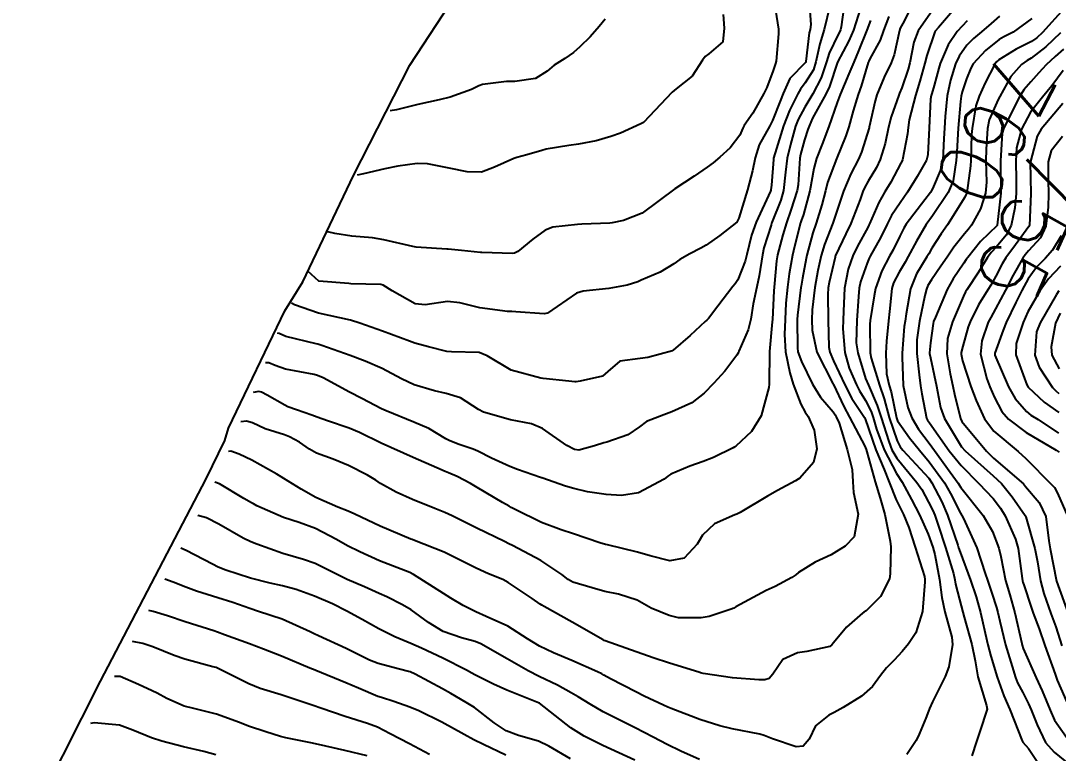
# Model space of a CAD drawing. Header units: metres. Extents: x 318500 to 325275, y 7408834 to 7428799.
# Drawn here: x 321997.1 to 322061.5, y 7417784.1 to 7417829.6 of the extents above; entities that cross this region are included whole.
import ezdxf
from ezdxf.enums import TextEntityAlignment as Align

# ---------------------------------------------------------------- set-up
doc = ezdxf.new("R2010")
doc.units = ezdxf.units.M
doc.header["$MEASUREMENT"] = 0
for name, color, linetype in [('Area', 45, 'Continuous'), ('Cotas', 45, 'Continuous'), ('Curvas de Nivel 1m', 11, 'Continuous'), ('Curvas de Nivel 5m', 15, 'Continuous'), ('Vias Primárias', 230, 'Continuous')]:
    doc.layers.add(name, color=color, linetype=linetype)
doc.styles.add('Style-STANDARD', font='STANDARD.shx')

msp = doc.modelspace()

# ---------------------------------------------------------------- linework, layer by layer
at = {"layer": 'Area'}
msp.add_lwpolyline([(321997.402, 7417779.379), (322002.052, 7417788.598), (322008.605, 7417801.144), (322009.762, 7417803.532), (322009.995, 7417804.3), (322013.489, 7417811.569), (322014.611, 7417813.373), (322017.742, 7417819.95), (322021.242, 7417826.801), (322024.114, 7417831.201), (322025.063, 7417833.19), (322028.756, 7417840.429), (322031.225, 7417846.369), (322033.083, 7417849.694), (322034.879, 7417853.042), (322035.413, 7417853.954), (322037.887, 7417859.572), (322040.56, 7417865.408), (322046.396, 7417876.553)], dxfattribs=at)
at = {"layer": 'Curvas de Nivel 1m', "flags": 128}
for points, elevation in [([(322052.616, 7417830.928), (322051.814, 7417829.372), (322051.662, 7417829.091), (322051.615, 7417828.942), (322051.295, 7417827.437), (322051.104, 7417826.947), (322050.663, 7417826.054), (322050.221, 7417824.955), (322050.109, 7417824.593), (322049.742, 7417822.96), (322049.729, 7417822.915), (322049.259, 7417821.414), (322049.067, 7417820.969), (322048.595, 7417820.068), (322048.133, 7417818.983), (322047.655, 7417817.502), (322047.479, 7417816.993), (322046.96, 7417815.67), (322046.757, 7417815.003), (322046.546, 7417814.066), (322046.36, 7417813.008), (322046.201, 7417811.635), (322046.184, 7417811.011), (322046.201, 7417810.37), (322046.487, 7417809.006), (322047.51, 7417807.013), (322047.523, 7417806.99), (322048.158, 7417805.641), (322048.52, 7417804.975), (322049.463, 7417803.167), (322049.549, 7417802.959), (322049.6, 7417802.817), (322050.101, 7417800.953), (322050.42, 7417799.95), (322050.707, 7417798.947), (322051.046, 7417797.283), (322051.084, 7417796.943), (322051.046, 7417795.252), (322050.993, 7417794.944), (322050.438, 7417793.85), (322049.542, 7417792.958), (322049.412, 7417792.876), (322049.328, 7417792.82), (322048.334, 7417791.955), (322047.526, 7417790.987), (322047.428, 7417790.858), (322047.297, 7417790.76), (322045.86, 7417790.443), (322045.29, 7417790.363), (322044.372, 7417789.94), (322043.749, 7417789.035), (322043.533, 7417788.771), (322043.266, 7417788.683), (322042.9, 7417788.679), (322041.267, 7417788.8), (322039.434, 7417789.088), (322039.271, 7417789.125), (322039.226, 7417789.136), (322037.279, 7417789.738), (322036.394, 7417790.023), (322035.289, 7417790.42), (322033.364, 7417791.104), (322033.299, 7417791.13), (322033.224, 7417791.171), (322031.316, 7417792.269), (322029.565, 7417793.226), (322029.422, 7417793.319), (322029.332, 7417793.386), (322028.831, 7417793.739), (322027.345, 7417794.725), (322027.001, 7417794.91), (322026.125, 7417795.268), (322025.355, 7417795.616), (322024.701, 7417795.948), (322023.37, 7417796.612), (322021.535, 7417797.328), (322021.381, 7417797.38), (322021.305, 7417797.408), (322019.393, 7417798.213), (322017.833, 7417798.954), (322017.406, 7417799.146), (322016.773, 7417799.396), (322015.416, 7417799.996), (322014.505, 7417800.508), (322013.427, 7417801.167), (322013.261, 7417801.275), (322012.98, 7417801.447), (322011.442, 7417802.298), (322010.649, 7417802.679), (322010.136, 7417802.855), (322009.99, 7417802.85)], 766), ([(322045.987, 7417831.018), (322046.123, 7417829.325), (322046.069, 7417829.016), (322046.022, 7417828.802), (322045.813, 7417827.02), (322045.803, 7417826.996), (322045.779, 7417826.96), (322044.819, 7417825.974), (322044.391, 7417825.034), (322044.22, 7417824.56), (322043.733, 7417823.377), (322043.566, 7417823.042), (322042.911, 7417821.853), (322042.666, 7417821.056), (322042.499, 7417820.247), (322042.185, 7417819.062), (322041.652, 7417817.31), (322041.525, 7417817.072), (322040.478, 7417816.246), (322039.628, 7417815.633), (322039.285, 7417815.443), (322038.606, 7417815.11), (322037.991, 7417814.74), (322037.61, 7417814.471), (322036.766, 7417813.969), (322035.595, 7417813.461), (322035.374, 7417813.373), (322034.721, 7417813.163), (322033.588, 7417812.96), (322031.995, 7417812.787), (322031.585, 7417812.651), (322029.774, 7417811.428), (322029.571, 7417811.378), (322027.823, 7417811.507), (322027.573, 7417811.526), (322027.307, 7417811.528), (322025.575, 7417811.76), (322024.348, 7417812.068), (322023.578, 7417812.143), (322022.182, 7417811.937), (322021.577, 7417811.997), (322020.143, 7417812.796), (322019.588, 7417813.162), (322019.433, 7417813.207), (322017.589, 7417813.247), (322017.453, 7417813.256), (322015.59, 7417813.404), (322014.91, 7417814.03)], 772), ([(322043.828, 7417830.885), (322044.105, 7417829.037), (322044.108, 7417828.735), (322043.956, 7417827.038), (322043.92, 7417826.897), (322043.771, 7417826.459), (322043.379, 7417825.423), (322043.21, 7417825.048), (322042.51, 7417823.83), (322041.987, 7417823.066), (322041.901, 7417822.893), (322041.721, 7417822.457), (322041.108, 7417821.68), (322040.471, 7417821.088), (322040.051, 7417820.738), (322039.691, 7417820.469), (322038.881, 7417819.909), (322037.67, 7417819.12), (322035.655, 7417817.628), (322034.501, 7417817.167), (322033.797, 7417817.029), (322033.647, 7417817.011), (322031.911, 7417816.932), (322031.646, 7417816.921), (322030.111, 7417816.755), (322029.64, 7417816.577), (322028.863, 7417816.01), (322027.943, 7417815.255), (322027.74, 7417815.136), (322027.618, 7417815.121), (322025.712, 7417815.185), (322025.619, 7417815.189), (322024.441, 7417815.298), (322023.621, 7417815.388), (322023.536, 7417815.397), (322021.623, 7417815.513), (322021.418, 7417815.547), (322019.629, 7417815.973), (322018.919, 7417816.082), (322017.632, 7417816.201), (322016.587, 7417816.359), (322016.15, 7417816.46)], 773), ([(322055.535, 7417830.884), (322054.043, 7417829.138), (322053.833, 7417828.91), (322053.827, 7417828.892), (322053.809, 7417828.859), (322053.313, 7417827.392), (322053.184, 7417826.919), (322052.882, 7417825.805), (322052.615, 7417824.927), (322052.216, 7417823.414), (322052.148, 7417822.934), (322052.112, 7417822.546), (322051.803, 7417820.938), (322051.775, 7417820.863), (322051.697, 7417820.721), (322051.083, 7417819.542), (322050.711, 7417818.95), (322050.325, 7417818.292), (322049.76, 7417816.959), (322049.723, 7417816.885), (322049.647, 7417816.741), (322049.016, 7417815.583), (322048.727, 7417814.973), (322048.435, 7417814.15), (322048.205, 7417812.981), (322048.133, 7417811.539), (322048.113, 7417810.982), (322048.1, 7417810.444), (322048.216, 7417808.98), (322048.496, 7417808.005), (322048.941, 7417806.969), (322049.138, 7417806.597), (322049.5, 7417806.009), (322049.855, 7417805.318), (322049.977, 7417804.955), (322050.194, 7417804.238), (322050.675, 7417802.948), (322051.438, 7417801.478), (322051.773, 7417800.935), (322052.367, 7417799.873), (322052.857, 7417798.918), (322053.392, 7417797.728), (322053.686, 7417796.905), (322053.812, 7417796.465), (322054.1, 7417794.899), (322054.237, 7417793.795), (322054.428, 7417792.894), (322054.868, 7417791.325), (322054.907, 7417790.886), (322054.671, 7417789.497), (322054.459, 7417788.892), (322053.663, 7417787.312), (322053.47, 7417786.907), (322053.407, 7417786.749), (322053.241, 7417786.319), (322052.831, 7417785.31), (322052.65, 7417784.919), (322052.081, 7417784.052)], 764), ([(322049.193, 7417830.338), (322048.766, 7417828.976), (322048.481, 7417828.298), (322047.78, 7417826.99), (322047.275, 7417825.479), (322047.054, 7417825), (322046.227, 7417823.505), (322046.01, 7417823.016), (322045.932, 7417822.812), (322045.717, 7417822.175), (322045.467, 7417821.259), (322045.425, 7417821.023), (322045.329, 7417819.37), (322045.271, 7417819.024), (322044.886, 7417817.8), (322044.617, 7417817.03), (322044.388, 7417816.283), (322044.054, 7417815.036), (322043.988, 7417814.663), (322043.842, 7417813.037), (322043.826, 7417812.8), (322043.731, 7417811.038), (322043.718, 7417810.888), (322043.55, 7417809.04), (322043.532, 7417807.04), (322043.528, 7417807.021), (322043.508, 7417806.81), (322043.029, 7417805.047), (322042.438, 7417804.093), (322041.461, 7417803.165), (322041.404, 7417803.127), (322041.303, 7417803.072), (322040.072, 7417802.469), (322039.447, 7417802.234), (322038.61, 7417801.941), (322037.435, 7417801.434), (322037.248, 7417801.308), (322037.014, 7417801.126), (322035.421, 7417800.281), (322034.376, 7417800.122), (322033.42, 7417800.181), (322032.266, 7417800.348), (322031.423, 7417800.545), (322030.904, 7417800.687), (322029.43, 7417801.202), (322029.409, 7417801.209), (322029.339, 7417801.231), (322027.915, 7417801.73), (322027.44, 7417801.917), (322026.297, 7417802.422), (322025.454, 7417802.867), (322025.163, 7417802.992), (322024.244, 7417803.298), (322023.673, 7417803.517), (322023.465, 7417803.638), (322022.417, 7417804.269), (322021.48, 7417804.666), (322019.765, 7417805.357), (322019.491, 7417805.491), (322018.256, 7417806.137), (322017.501, 7417806.523), (322015.862, 7417807.406), (322015.512, 7417807.562), (322015.314, 7417807.612), (322013.518, 7417807.944), (322012.884, 7417808.169), (322012.49, 7417808.341), (322012.28, 7417808.34)], 769), ([(322047.286, 7417830.459), (322046.94, 7417829.003), (322046.673, 7417828.131), (322046.433, 7417827.01), (322046.273, 7417826.512), (322045.76, 7417825.693), (322045.47, 7417825.307), (322045.308, 7417825.024), (322044.791, 7417823.978), (322044.42, 7417823.033), (322044.255, 7417822.502), (322043.807, 7417821.039), (322043.793, 7417820.945), (322043.675, 7417819.365), (322043.645, 7417819.065), (322043.642, 7417819.04), (322043.621, 7417818.992), (322042.715, 7417817.054), (322042.432, 7417816.264), (322042.15, 7417815.062), (322042.042, 7417814.635), (322041.596, 7417813.496), (322041.427, 7417813.238), (322041.285, 7417813.075), (322040.347, 7417811.857), (322039.764, 7417811.097), (322039.671, 7417810.996), (322039.567, 7417810.895), (322038.631, 7417810.032), (322037.585, 7417809.12), (322037.56, 7417809.099), (322037.54, 7417809.09), (322036.003, 7417808.673), (322035.532, 7417808.614), (322034.26, 7417808.438), (322033.519, 7417807.796), (322033.183, 7417807.515), (322031.814, 7417807.197), (322031.551, 7417807.158), (322031.51, 7417807.158), (322031.474, 7417807.165), (322031.108, 7417807.206), (322029.512, 7417807.361), (322029.363, 7417807.381), (322027.519, 7417807.883), (322026.04, 7417808.767), (322025.536, 7417808.981), (322023.816, 7417809.025), (322023.536, 7417809.05), (322022.394, 7417809.327), (322021.543, 7417809.563), (322021.212, 7417809.677), (322019.554, 7417810.304), (322018.132, 7417810.811), (322017.564, 7417810.982), (322015.57, 7417811.42), (322014.077, 7417811.937), (322013.89, 7417812.05)], 771), ([(322050.949, 7417829.819), (322050.628, 7417828.952), (322050.408, 7417828.347), (322049.783, 7417827.19), (322049.705, 7417827.037), (322049.679, 7417826.962), (322049.234, 7417825.492), (322049.057, 7417824.97), (322048.734, 7417823.969), (322048.48, 7417822.979), (322048.294, 7417822.409), (322047.7, 7417820.99), (322047.16, 7417819.515), (322047.021, 7417819), (322046.793, 7417818.135), (322046.442, 7417817.008), (322046.25, 7417816.402), (322045.869, 7417815.016), (322045.825, 7417814.809), (322045.599, 7417813.59), (322045.51, 7417813.102), (322045.499, 7417813.021), (322045.293, 7417811.303), (322045.276, 7417811.023), (322045.291, 7417809.275), (322045.32, 7417809.022), (322045.531, 7417808.418), (322046.223, 7417807.009), (322046.713, 7417806.213), (322047.493, 7417805.308), (322047.619, 7417805.116), (322047.689, 7417804.987), (322047.867, 7417804.602), (322048.376, 7417802.976), (322048.68, 7417801.733), (322048.728, 7417800.971), (322048.762, 7417800.309), (322049.054, 7417798.965), (322048.803, 7417797.555), (322048.244, 7417796.977), (322047.719, 7417796.641), (322047.372, 7417796.444), (322046.379, 7417795.99), (322045.355, 7417795.341), (322045.18, 7417795.194), (322044.942, 7417795.024), (322043.896, 7417794.483), (322043.342, 7417794.226), (322041.474, 7417793.211), (322041.331, 7417793.134), (322041.182, 7417793.072), (322039.812, 7417792.603), (322039.321, 7417792.527), (322037.897, 7417792.538), (322037.323, 7417792.673), (322036.205, 7417793.137), (322035.64, 7417793.452), (322035.335, 7417793.633), (322034.181, 7417794.004), (322033.34, 7417794.171), (322032.541, 7417794.387), (322031.346, 7417794.752), (322031.054, 7417794.911), (322030.676, 7417795.21), (322029.363, 7417796.08), (322027.612, 7417797.012), (322027.378, 7417797.123), (322027.11, 7417797.254), (322025.392, 7417798.083), (322023.856, 7417798.85), (322023.406, 7417799.057), (322022.787, 7417799.316), (322021.415, 7417799.876), (322020.388, 7417800.314), (322019.425, 7417800.858), (322019.121, 7417801.059), (322018.617, 7417801.372), (322017.439, 7417801.98), (322016.48, 7417802.364), (322015.45, 7417802.744), (322015.021, 7417802.984), (322014.387, 7417803.426), (322013.785, 7417803.756), (322013.466, 7417803.87), (322012.261, 7417804.247), (322011.477, 7417804.618), (322011.104, 7417804.725), (322010.76, 7417804.68)], 767), ([(322049.816, 7417829.568), (322049.598, 7417828.963), (322049.079, 7417827.682), (322048.777, 7417826.975), (322048.484, 7417826.264), (322047.94, 7417824.987), (322047.745, 7417824.477), (322047.232, 7417822.997), (322046.817, 7417821.899), (322046.462, 7417821.009), (322046.302, 7417820.4), (322046.063, 7417819.014), (322045.655, 7417817.53), (322045.522, 7417817.151), (322045.484, 7417817.022), (322045.102, 7417815.552), (322044.976, 7417815.026), (322044.763, 7417813.867), (322044.662, 7417813.029), (322044.568, 7417812.043), (322044.516, 7417811.031), (322044.488, 7417810.099), (322044.554, 7417809.03), (322044.823, 7417807.724), (322045.019, 7417807.025), (322045.498, 7417805.785), (322045.769, 7417805.292), (322045.944, 7417805.013), (322046.315, 7417804.17), (322046.485, 7417803.005), (322046.283, 7417802.172), (322045.432, 7417801.186), (322045.332, 7417801.12), (322045.159, 7417801.023), (322044.039, 7417800.419), (322043.42, 7417800.068), (322041.727, 7417799.065), (322041.524, 7417798.953), (322041.408, 7417798.908), (322040.136, 7417798.352), (322039.388, 7417797.648), (322039.181, 7417797.304), (322039.07, 7417797.103), (322038.25, 7417796.228), (322037.364, 7417796.064), (322036.142, 7417796.365), (322035.372, 7417796.607), (322033.507, 7417797.049), (322033.378, 7417797.078), (322033.026, 7417797.184), (322031.388, 7417797.746), (322030.626, 7417797.977), (322029.398, 7417798.438), (322027.779, 7417799.254), (322027.531, 7417799.378), (322027.412, 7417799.445), (322026.988, 7417799.691), (322025.423, 7417800.606), (322025.006, 7417800.866), (322024.184, 7417801.299), (322023.639, 7417801.513), (322023.434, 7417801.6), (322022.92, 7417801.835), (322021.447, 7417802.476), (322019.46, 7417803.36), (322018.113, 7417804.024), (322017.474, 7417804.291), (322016.136, 7417804.748), (322015.484, 7417804.981), (322015.163, 7417805.093), (322014.209, 7417805.429), (322013.675, 7417805.62), (322013.493, 7417805.712), (322012.387, 7417806.345), (322012.035, 7417806.526), (322011.871, 7417806.564), (322011.52, 7417806.51)], 768), ([(322040.675, 7417829.944), (322040.743, 7417829.086), (322040.649, 7417828.235), (322039.786, 7417827.491), (322039.553, 7417827.333), (322039.404, 7417827.104), (322038.753, 7417826.122), (322037.753, 7417825.321), (322037.639, 7417825.235), (322037.524, 7417825.123), (322035.731, 7417823.251), (322035.579, 7417823.152), (322034.303, 7417822.589), (322033.718, 7417822.372), (322032.791, 7417822.112), (322031.71, 7417821.899), (322031.107, 7417821.811), (322029.705, 7417821.586), (322029.424, 7417821.515), (322028.5, 7417821.248), (322027.881, 7417821.074), (322027.696, 7417821.014), (322026.493, 7417820.467), (322025.683, 7417820.163), (322024.793, 7417820.183), (322023.687, 7417820.413), (322022.346, 7417820.674), (322021.691, 7417820.709), (322020.504, 7417820.536), (322019.685, 7417820.372), (322018.36, 7417820.059), (322017.97, 7417819.97)], 774), ([(322055.817, 7417829.557), (322055.186, 7417828.889), (322054.627, 7417828.068), (322054.149, 7417826.904), (322054.064, 7417826.618), (322053.759, 7417825.541), (322053.616, 7417825.048), (322053.578, 7417824.913), (322053.534, 7417824.7), (322053.46, 7417822.914), (322053.38, 7417821.24), (322053.284, 7417820.916), (322052.705, 7417819.905), (322052.119, 7417818.933), (322051.663, 7417818.268), (322051.121, 7417817.479), (322050.854, 7417816.948), (322050.458, 7417816.131), (322049.797, 7417814.958), (322049.739, 7417814.838), (322049.613, 7417814.518), (322049.205, 7417813.357), (322049.122, 7417812.967), (322049.076, 7417812.459), (322048.965, 7417810.969), (322048.935, 7417809.584), (322049.023, 7417808.968), (322049.516, 7417807.376), (322049.691, 7417806.958), (322050.239, 7417805.694), (322050.488, 7417804.95), (322050.952, 7417803.461), (322051.15, 7417802.943), (322051.452, 7417802.427), (322052.692, 7417800.921), (322052.995, 7417800.486), (322053.418, 7417799.704), (322053.685, 7417799.178), (322053.802, 7417798.904), (322054.024, 7417798.278), (322054.474, 7417796.894), (322054.966, 7417795.275), (322055.046, 7417794.885), (322055.092, 7417794.628), (322055.338, 7417793.659), (322055.555, 7417792.878), (322055.639, 7417792.563), (322056.101, 7417790.872), (322056.301, 7417789.854), (322056.476, 7417788.868), (322057.013, 7417787.101), (322057.052, 7417786.862), (322056.603, 7417785.492), (322056.387, 7417784.868), (322056.109, 7417783.969)], 763), ([(322057.82, 7417829.831), (322057.299, 7417829.381), (322056.695, 7417828.871), (322056.217, 7417828.462), (322055.797, 7417828.033), (322055.311, 7417827.363), (322055.097, 7417826.89), (322054.784, 7417825.876), (322054.575, 7417824.898), (322054.457, 7417823.619), (322054.41, 7417822.9), (322054.374, 7417822.247), (322054.31, 7417820.901), (322054.211, 7417820.384), (322053.673, 7417819.14), (322053.591, 7417818.991), (322053.539, 7417818.912), (322053.193, 7417818.445), (322052.037, 7417816.934), (322051.887, 7417816.695), (322051.639, 7417816.202), (322051.219, 7417815.351), (322050.996, 7417814.946), (322050.519, 7417814.038), (322050.135, 7417812.955), (322050.039, 7417812.502), (322049.79, 7417810.958), (322049.778, 7417810.747), (322049.805, 7417808.957), (322049.854, 7417808.638), (322050.369, 7417806.951), (322050.656, 7417806.103), (322050.986, 7417804.945), (322051.468, 7417803.496), (322051.659, 7417803.133), (322051.827, 7417802.934), (322053.434, 7417801.194), (322053.633, 7417800.907), (322054.235, 7417799.715), (322054.587, 7417798.892), (322055.233, 7417797.032), (322055.282, 7417796.881), (322055.376, 7417796.604), (322056.028, 7417794.873), (322056.37, 7417793.839), (322056.635, 7417792.867), (322057.042, 7417791.124), (322057.105, 7417790.862), (322057.289, 7417790.16), (322057.669, 7417788.854), (322058.099, 7417787.688), (322058.46, 7417786.842), (322059.221, 7417784.905), (322059.264, 7417784.829), (322059.611, 7417784.427), (322060.703, 7417782.807)], 762), ([(322059.819, 7417829.702), (322058.664, 7417828.847), (322058.099, 7417828.563), (322057.803, 7417828.388), (322056.957, 7417827.704), (322056.192, 7417826.876), (322056.036, 7417826.618), (322055.766, 7417825.952), (322055.496, 7417825.142), (322055.437, 7417824.885), (322055.401, 7417824.539), (322055.259, 7417822.887), (322055.173, 7417821.423), (322055.138, 7417820.888), (322054.937, 7417819.635), (322054.626, 7417818.896), (322053.656, 7417817.461), (322053.279, 7417816.916), (322052.669, 7417815.89), (322052.157, 7417814.932), (322051.964, 7417814.585), (322051.605, 7417813.964), (322051.246, 7417813.293), (322051.137, 7417812.945), (322050.998, 7417811.523), (322050.934, 7417810.946), (322050.81, 7417809.688), (322050.777, 7417808.948), (322050.808, 7417807.659), (322050.979, 7417806.945), (322051.099, 7417806.538), (322051.422, 7417804.941), (322051.487, 7417804.75), (322052.232, 7417803.689), (322052.854, 7417802.919), (322053.449, 7417802.202), (322054.406, 7417800.895), (322054.78, 7417800.246), (322055.411, 7417799.01), (322055.484, 7417798.879), (322055.593, 7417798.693), (322056.42, 7417796.87), (322056.94, 7417795.28), (322057.07, 7417794.863), (322057.342, 7417794.056), (322057.638, 7417793.161), (322057.727, 7417792.854), (322057.847, 7417792.328), (322058.203, 7417790.846), (322058.602, 7417789.518), (322058.812, 7417788.837), (322058.942, 7417788.51), (322059.261, 7417787.892), (322059.625, 7417787.195), (322059.791, 7417786.822), (322060.152, 7417785.901), (322060.676, 7417784.808), (322061.211, 7417784.193), (322062.979, 7417782.782)], 761), ([(322061.596, 7417828.803), (322060.688, 7417827.925), (322059.786, 7417827.236), (322059.536, 7417827.082), (322059.183, 7417826.839), (322058.524, 7417826.094), (322057.844, 7417824.859), (322057.748, 7417824.662), (322057.184, 7417823.418), (322057.067, 7417822.867), (322056.984, 7417821.595), (322056.975, 7417820.867), (322057.005, 7417819.542), (322056.942, 7417818.867), (322056.649, 7417817.881), (322056.093, 7417816.876), (322055.891, 7417816.633), (322055.642, 7417816.341), (322054.997, 7417815.521), (322054.565, 7417814.896), (322054.187, 7417814.326), (322053.599, 7417813.482), (322053.375, 7417813.132), (322053.282, 7417812.915), (322053.194, 7417812.523), (322052.868, 7417810.921), (322052.701, 7417809.775), (322052.699, 7417808.923), (322052.839, 7417807.602), (322052.919, 7417806.919), (322053.003, 7417806.416), (322053.3, 7417804.913), (322053.36, 7417804.784), (322053.486, 7417804.612), (322054.701, 7417802.891), (322055.446, 7417801.971), (322056.534, 7417800.869), (322057.421, 7417799.929), (322057.89, 7417799.328), (322058.177, 7417798.848), (322058.811, 7417797.416), (322058.978, 7417796.836), (322059.222, 7417794.962), (322059.246, 7417794.832), (322059.268, 7417794.75), (322059.347, 7417794.51), (322059.76, 7417793.249), (322059.914, 7417792.821), (322060.275, 7417791.857), (322060.631, 7417790.81), (322061.274, 7417789.04), (322061.36, 7417788.799), (322061.404, 7417788.663), (322062.235, 7417786.79)], 759), ([(322061.795, 7417827.8), (322061.268, 7417827.327), (322060.719, 7417826.816), (322060.27, 7417826.325), (322059.764, 7417825.774), (322059.321, 7417825.272), (322059.058, 7417824.84), (322058.374, 7417823.488), (322058.06, 7417822.855), (322057.992, 7417822.59), (322057.883, 7417820.857), (322057.889, 7417820.666), (322057.899, 7417818.857), (322057.673, 7417816.882), (322057.667, 7417816.86), (322056.64, 7417815.865), (322055.847, 7417814.878), (322055.755, 7417814.742), (322055.615, 7417814.526), (322054.945, 7417813.545), (322054.571, 7417812.895), (322053.842, 7417811.175), (322053.735, 7417810.908), (322053.701, 7417810.775), (322053.55, 7417809.575), (322053.485, 7417808.966), (322053.485, 7417808.911), (322053.536, 7417808.655), (322053.919, 7417806.904), (322054.166, 7417805.569), (322054.406, 7417804.896), (322055.464, 7417803.143), (322055.693, 7417802.878), (322057.437, 7417801.344), (322057.947, 7417800.852), (322058.615, 7417800.035), (322059.41, 7417798.873), (322059.428, 7417798.847), (322059.436, 7417798.83), (322059.446, 7417798.793), (322060.019, 7417796.82), (322060.183, 7417796.003), (322060.354, 7417794.815), (322060.561, 7417794.031), (322061.012, 7417792.805), (322061.318, 7417791.98), (322061.696, 7417790.796)], 758), ([(322061.775, 7417826.477), (322061.061, 7417825.51), (322060.48, 7417824.819), (322059.741, 7417823.885), (322059.192, 7417822.838), (322058.883, 7417821.672), (322058.826, 7417820.843), (322058.857, 7417819.668), (322058.857, 7417818.842), (322058.78, 7417817.962), (322058.549, 7417816.847), (322058.237, 7417816.255), (322057.63, 7417815.532), (322057.306, 7417815.182), (322057.068, 7417814.866), (322056.511, 7417813.967), (322055.798, 7417812.878), (322055.72, 7417812.747), (322055.586, 7417812.481), (322054.904, 7417810.89), (322054.599, 7417809.85), (322054.546, 7417808.895), (322054.753, 7417807.66), (322054.923, 7417806.889), (322055.025, 7417806.407), (322055.4, 7417804.881), (322055.487, 7417804.705), (322057.022, 7417802.864), (322057.454, 7417802.438), (322059.301, 7417800.832), (322059.362, 7417800.764), (322059.429, 7417800.682), (322060.282, 7417799.68), (322060.687, 7417798.811), (322060.884, 7417797.311), (322060.96, 7417796.806), (322061.35, 7417794.8), (322062.078, 7417792.793)], 757), ([(322061.746, 7417824.425), (322060.408, 7417822.82), (322060.161, 7417822.386), (322059.734, 7417820.829), (322059.733, 7417820.797), (322059.764, 7417818.829), (322059.672, 7417816.852), (322059.671, 7417816.83), (322059.649, 7417816.791), (322058.816, 7417815.659), (322058.215, 7417814.851), (322057.986, 7417814.483), (322057.603, 7417813.724), (322057.292, 7417813.166), (322057.099, 7417812.865), (322056.521, 7417811.93), (322055.993, 7417810.876), (322055.877, 7417810.565), (322055.548, 7417809.383), (322055.44, 7417808.983), (322055.44, 7417808.881), (322055.534, 7417808.464), (322056.05, 7417806.875), (322056.374, 7417805.999), (322056.889, 7417804.866), (322057.479, 7417804.096), (322058.971, 7417802.837), (322059.454, 7417802.42), (322061.053, 7417800.806), (322061.227, 7417800.602), (322061.425, 7417800.27), (322062.052, 7417798.794)], 756), ([(322061.641, 7417816.209), (322061.118, 7417815.318), (322060.651, 7417814.815), (322060.137, 7417814.298), (322059.601, 7417813.542), (322059.343, 7417813.085), (322059.214, 7417812.836), (322058.826, 7417812.085), (322058.234, 7417810.85), (322058.047, 7417810.369), (322057.541, 7417808.931), (322057.524, 7417808.876), (322057.522, 7417808.86), (322057.539, 7417808.811), (322058.389, 7417806.847), (322058.797, 7417806.135), (322059.495, 7417805.323), (322059.767, 7417805.1), (322060.224, 7417804.819), (322061.478, 7417803.987)], 754), ([(322061.613, 7417814.328), (322060.867, 7417813.545), (322060.336, 7417812.819), (322059.577, 7417811.503), (322059.279, 7417810.834), (322058.859, 7417809.532), (322058.84, 7417808.84), (322059.512, 7417806.969), (322059.602, 7417806.829), (322060.595, 7417805.907), (322061.495, 7417805.263)], 753), ([(322061.496, 7417812.801), (322061.356, 7417812.572), (322060.335, 7417810.819), (322060.124, 7417810.259), (322060.018, 7417808.823), (322060.28, 7417808.067), (322061.117, 7417806.806), (322061.31, 7417806.605), (322061.506, 7417806.442)], 752), ([(322061.576, 7417811.429), (322061.297, 7417810.804), (322061.026, 7417809.329), (322061.077, 7417808.807), (322061.527, 7417807.961)], 751), ([(322039.2, 7417783.742), (322038.061, 7417784.253), (322037.213, 7417784.67), (322036.335, 7417785.133), (322035.229, 7417785.718), (322034.147, 7417786.25), (322033.243, 7417786.703), (322032.423, 7417787.182), (322031.687, 7417787.626), (322031.257, 7417787.871), (322030.396, 7417788.348), (322029.267, 7417788.886), (322028.573, 7417789.237), (322027.281, 7417789.993), (322025.647, 7417790.923), (322025.297, 7417791.069), (322024.441, 7417791.293), (322023.306, 7417791.678), (322022.389, 7417792.244), (322021.325, 7417793.018), (322020.794, 7417793.338), (322019.808, 7417793.826), (322019.337, 7417794.04), (322018.42, 7417794.453), (322017.345, 7417794.917), (322016.354, 7417795.4), (322015.357, 7417795.903), (322014.639, 7417796.143), (322013.366, 7417796.513), (322011.738, 7417797.101), (322011.377, 7417797.244), (322010.898, 7417797.475), (322009.393, 7417798.34), (322008.62, 7417798.724), (322008.08, 7417798.88)], 764), ([(322035.198, 7417783.709), (322034.199, 7417784.166), (322033.212, 7417784.621), (322032.06, 7417785.187), (322031.228, 7417785.709), (322029.276, 7417787.23), (322029.219, 7417787.262), (322027.258, 7417788.036), (322026.424, 7417788.425), (322025.267, 7417788.991), (322025.083, 7417789.097), (322024.748, 7417789.288), (322023.281, 7417790.028), (322021.966, 7417790.647), (322021.294, 7417790.934), (322020.3, 7417791.345), (322019.307, 7417791.838), (322018.273, 7417792.419), (322017.323, 7417792.95), (322016.441, 7417793.399), (322015.335, 7417793.882), (322014.195, 7417794.284), (322013.341, 7417794.505), (322012.567, 7417794.676), (322011.345, 7417795), (322009.821, 7417795.485), (322009.353, 7417795.674), (322008.998, 7417795.853), (322007.368, 7417796.714), (322007.04, 7417796.86)], 763), ([(322031.199, 7417783.792), (322029.866, 7417784.565), (322029.215, 7417784.878), (322027.985, 7417785.242), (322027.224, 7417785.518), (322026.468, 7417786.024), (322025.245, 7417786.966), (322024.741, 7417787.288), (322023.786, 7417787.833), (322023.258, 7417788.137), (322021.564, 7417789.03), (322021.268, 7417789.172), (322021.149, 7417789.212), (322020.592, 7417789.34), (322019.275, 7417789.691), (322018.734, 7417789.912), (322017.288, 7417790.619), (322015.574, 7417791.407), (322015.302, 7417791.533), (322015.064, 7417791.653), (322013.315, 7417792.444), (322011.852, 7417792.932), (322011.324, 7417793.101), (322010.263, 7417793.481), (322009.333, 7417793.777), (322008.015, 7417794.188), (322007.339, 7417794.441), (322006.551, 7417794.74), (322006.04, 7417794.92)], 762), ([(322027.201, 7417784.011), (322025.802, 7417784.681), (322025.215, 7417784.964), (322024.603, 7417785.289), (322023.231, 7417786.055), (322021.795, 7417786.771), (322021.245, 7417786.998), (322020.25, 7417787.345), (322019.478, 7417787.582), (322019.253, 7417787.657), (322018.046, 7417788.166), (322017.261, 7417788.507), (322015.409, 7417789.268), (322015.269, 7417789.319), (322015.202, 7417789.344), (322015.032, 7417789.414), (322013.281, 7417790.147), (322012.166, 7417790.578), (322011.292, 7417790.909), (322009.747, 7417791.486), (322009.302, 7417791.641), (322009.079, 7417791.717), (322007.312, 7417792.289), (322006.197, 7417792.656), (322005.321, 7417792.932), (322005.04, 7417792.99)], 761), ([(322018.603, 7417783.965), (322017.204, 7417784.306), (322016.028, 7417784.582), (322015.21, 7417784.75), (322013.557, 7417785.093), (322013.216, 7417785.173), (322012.308, 7417785.454), (322011.225, 7417785.822), (322010.671, 7417786.033), (322009.236, 7417786.559), (322007.844, 7417786.908), (322007.243, 7417787.061), (322006.156, 7417787.536), (322005.558, 7417787.851), (322005.255, 7417788), (322004.41, 7417788.406), (322003.263, 7417788.896), (322002.92, 7417788.9)], 759), ([(322009.198, 7417784.046), (322008.455, 7417784.247), (322007.205, 7417784.533), (322005.865, 7417784.885), (322005.213, 7417785.087), (322004.064, 7417785.562), (322003.225, 7417785.876), (322001.662, 7417786.029), (322001.42, 7417785.98)], 758)]:
    msp.add_lwpolyline(points, dxfattribs=dict(at, elevation=elevation))
at = {"layer": 'Curvas de Nivel 5m', "flags": 128}
for points, elevation in [([(322048.246, 7417830.984), (322048.002, 7417829.177), (322047.948, 7417828.988), (322047.908, 7417828.889), (322047.806, 7417828.703), (322047.247, 7417827.539), (322047.084, 7417827), (322046.757, 7417826.014), (322046.231, 7417825.013), (322045.742, 7417824.187), (322045.324, 7417823.434), (322045.167, 7417823.026), (322044.854, 7417821.887), (322044.657, 7417821.03), (322044.555, 7417820.163), (322044.429, 7417819.032), (322044.265, 7417818.433), (322043.7, 7417817.039), (322043.684, 7417817.005), (322043.647, 7417816.869), (322043.21, 7417815.463), (322043.12, 7417815.047), (322042.921, 7417813.73), (322042.761, 7417813.052), (322042.53, 7417812.007), (322042.398, 7417811.058), (322042.236, 7417810.384), (322041.657, 7417809.068), (322041.624, 7417808.984), (322041.536, 7417808.818), (322040.772, 7417807.83), (322040.105, 7417807.091), (322039.504, 7417806.453), (322038.74, 7417805.865), (322037.492, 7417805.295), (322037.007, 7417805.127), (322035.927, 7417804.699), (322035.478, 7417804.381), (322034.764, 7417803.867), (322033.464, 7417803.426), (322033.269, 7417803.376), (322032.689, 7417803.188), (322031.724, 7417802.929), (322031.456, 7417802.96), (322030.979, 7417803.207), (322029.476, 7417804.274), (322028.796, 7417804.556), (322027.483, 7417804.806), (322025.804, 7417805.277), (322025.492, 7417805.443), (322024.374, 7417806.172), (322023.501, 7417806.447), (322022.78, 7417806.598), (322021.506, 7417806.978), (322020.72, 7417807.348), (322019.519, 7417807.984), (322018.464, 7417808.438), (322017.531, 7417808.789), (322015.786, 7417809.416), (322015.541, 7417809.497), (322015.438, 7417809.524), (322013.548, 7417809.976), (322013.127, 7417810.169), (322013.04, 7417810.18)], 770), ([(322053.825, 7417830.427), (322052.785, 7417828.925), (322052.501, 7417828.228), (322052.256, 7417826.933), (322052.161, 7417826.547), (322051.757, 7417825.386), (322051.626, 7417825.067), (322051.573, 7417824.942), (322051.096, 7417823.587), (322050.937, 7417822.948), (322050.73, 7417821.935), (322050.426, 7417820.953), (322050.191, 7417820.457), (322049.68, 7417819.602), (322049.442, 7417819.195), (322049.346, 7417818.965), (322049.169, 7417818.472), (322048.591, 7417816.976), (322048.291, 7417816.33), (322047.645, 7417814.99), (322047.636, 7417814.974), (322047.619, 7417814.894), (322047.258, 7417813.332), (322047.195, 7417812.996), (322047.163, 7417812.573), (322047.189, 7417810.996), (322047.224, 7417809.316), (322047.289, 7417808.994), (322047.532, 7417808.457), (322048.224, 7417806.979), (322048.664, 7417806.135), (322049.446, 7417804.961), (322049.489, 7417804.865), (322050.159, 7417802.953), (322050.668, 7417801.721), (322050.977, 7417800.945), (322051.419, 7417799.854), (322051.713, 7417799.236), (322051.861, 7417798.933), (322052.186, 7417798.14), (322052.579, 7417796.922), (322053.168, 7417795.098), (322053.198, 7417794.912), (322053.196, 7417794.76), (322053.051, 7417792.914), (322052.625, 7417791.606), (322052.175, 7417790.927), (322051.781, 7417790.445), (322051.285, 7417789.912), (322050.801, 7417789.421), (322050.446, 7417788.948), (322049.944, 7417788.272), (322049.257, 7417787.678), (322048.128, 7417786.977), (322047.565, 7417786.666), (322047.243, 7417786.503), (322046.405, 7417785.83), (322046.005, 7417785.002), (322045.649, 7417784.57), (322045.213, 7417784.539), (322043.729, 7417785.032), (322043.223, 7417785.243), (322042.945, 7417785.323), (322041.229, 7417785.652), (322040.471, 7417785.838), (322039.237, 7417786.23), (322037.453, 7417786.911), (322037.248, 7417786.996), (322036.968, 7417787.124), (322035.787, 7417787.673), (322035.258, 7417787.932), (322033.679, 7417788.753), (322033.268, 7417788.985), (322033.147, 7417789.05), (322032.872, 7417789.176), (322031.28, 7417789.882), (322030.151, 7417790.354), (322029.293, 7417790.771), (322028.543, 7417791.238), (322027.311, 7417792.012), (322025.975, 7417792.616), (322025.324, 7417792.897), (322024.551, 7417793.292), (322023.787, 7417793.756), (322023.337, 7417794.042), (322021.47, 7417795.208), (322021.35, 7417795.283), (322021.32, 7417795.301), (322021.236, 7417795.332), (322019.361, 7417796.074), (322018.134, 7417796.613), (322017.374, 7417797.004), (322016.694, 7417797.397), (322015.39, 7417798.074), (322014.376, 7417798.444), (322013.4, 7417798.748), (322011.753, 7417799.465), (322011.533, 7417799.59), (322011.412, 7417799.664), (322010.951, 7417799.938), (322009.424, 7417800.847), (322009.15, 7417800.95)], 765), ([(322061.825, 7417830.307), (322060.485, 7417828.82), (322060.143, 7417828.487), (322059.801, 7417828.257), (322058.852, 7417827.786), (322057.784, 7417827.122), (322057.637, 7417827.007), (322057.525, 7417826.863), (322056.938, 7417825.693), (322056.557, 7417824.872), (322056.351, 7417824.267), (322056.123, 7417822.876), (322056.094, 7417822.507), (322056.033, 7417820.877), (322056.015, 7417820.557), (322055.786, 7417818.879), (322055.758, 7417818.79), (322055.667, 7417818.616), (322054.588, 7417816.896), (322054.205, 7417816.338), (322053.628, 7417815.447), (322053.431, 7417815.105), (322053.321, 7417814.914), (322052.678, 7417813.85), (322052.295, 7417812.929), (322052.031, 7417811.389), (322051.961, 7417810.934), (322051.913, 7417810.587), (322051.79, 7417808.936), (322051.781, 7417808.691), (322051.843, 7417806.935), (322052.139, 7417805.573), (322052.385, 7417804.927), (322052.798, 7417804.238), (322053.467, 7417803.355), (322053.798, 7417802.905), (322054.763, 7417801.568), (322055.255, 7417800.883), (322055.322, 7417800.774), (322055.427, 7417800.603), (322056.814, 7417798.866), (322057.395, 7417797.875), (322057.778, 7417796.854), (322057.896, 7417796.328), (322058.196, 7417794.847), (322058.452, 7417793.954), (322058.773, 7417792.838), (322059.196, 7417790.937), (322059.22, 7417790.831), (322059.297, 7417790.62), (322060.096, 7417788.818), (322060.462, 7417788.012), (322060.959, 7417786.804), (322061.241, 7417786.179), (322062.22, 7417784.79)], 760), ([(322033.358, 7417829.641), (322032.98, 7417829.188), (322032.437, 7417828.557), (322031.791, 7417827.928), (322031.4, 7417827.592), (322030.86, 7417827.214), (322030.2, 7417826.797), (322029.768, 7417826.429), (322029.028, 7417825.974), (322027.758, 7417825.778), (322027.246, 7417825.777), (322025.755, 7417825.6), (322025.526, 7417825.511), (322025.072, 7417825.29), (322023.745, 7417824.815), (322023.069, 7417824.649), (322021.735, 7417824.362), (322020.411, 7417824.034), (322020.03, 7417823.96)], 775), ([(322061.724, 7417822.374), (322061.036, 7417821.484), (322060.841, 7417820.813), (322060.845, 7417819.65), (322060.861, 7417818.812), (322060.841, 7417817.992), (322060.702, 7417816.814), (322060.357, 7417816.102), (322059.627, 7417815.294), (322059.412, 7417815.045), (322059.271, 7417814.835), (322058.673, 7417813.775), (322058.201, 7417812.851), (322057.578, 7417811.692), (322057.275, 7417811.161), (322057.127, 7417810.864), (322056.716, 7417809.705), (322056.648, 7417808.869), (322057.038, 7417807.344), (322057.218, 7417806.863), (322057.503, 7417806.183), (322057.962, 7417805.321), (322058.373, 7417804.847), (322059.478, 7417804.019), (322061.333, 7417802.931), (322061.461, 7417802.854), (322061.512, 7417802.799)], 755), ([(322022.468, 7417784.05), (322021.211, 7417784.722), (322020.025, 7417785.348), (322019.226, 7417785.742), (322018.616, 7417785.983), (322017.235, 7417786.403), (322015.726, 7417786.921), (322015.245, 7417787.091), (322014.26, 7417787.425), (322013.496, 7417787.68), (322013.253, 7417787.756), (322011.955, 7417788.158), (322011.26, 7417788.442), (322009.381, 7417789.376), (322009.269, 7417789.424), (322009.221, 7417789.442), (322009.025, 7417789.494), (322007.277, 7417789.965), (322006.616, 7417790.194), (322005.288, 7417790.73), (322004.673, 7417790.938), (322004.04, 7417791.06)], 760)]:
    msp.add_lwpolyline(points, dxfattribs=dict(at, elevation=elevation))
at = {"layer": 'Vias Primárias'}
for points in [[(323715.644, 7420145.548, 0), (323709.04, 7420132.939)], [(323831.088, 7420001.787, 0), (323833.844, 7420008.443, 0.220888)]]:
    msp.add_lwpolyline(points, format="xyb", dxfattribs=at)

# ---------------------------------------------------------------- texts
at = {"layer": 'Cotas', "style": 'Style-STANDARD'}
for s, rotation, p in [('760', 242.31206, (322057.553, 7417822.775, 760)), ('755', 246.04366, (322059.885, 7417816.852, 755))]:
    msp.add_text(s, height=4, rotation=rotation, dxfattribs=at).set_placement(p, align=Align.MIDDLE_CENTER)

doc.saveas('drawing.dxf')
